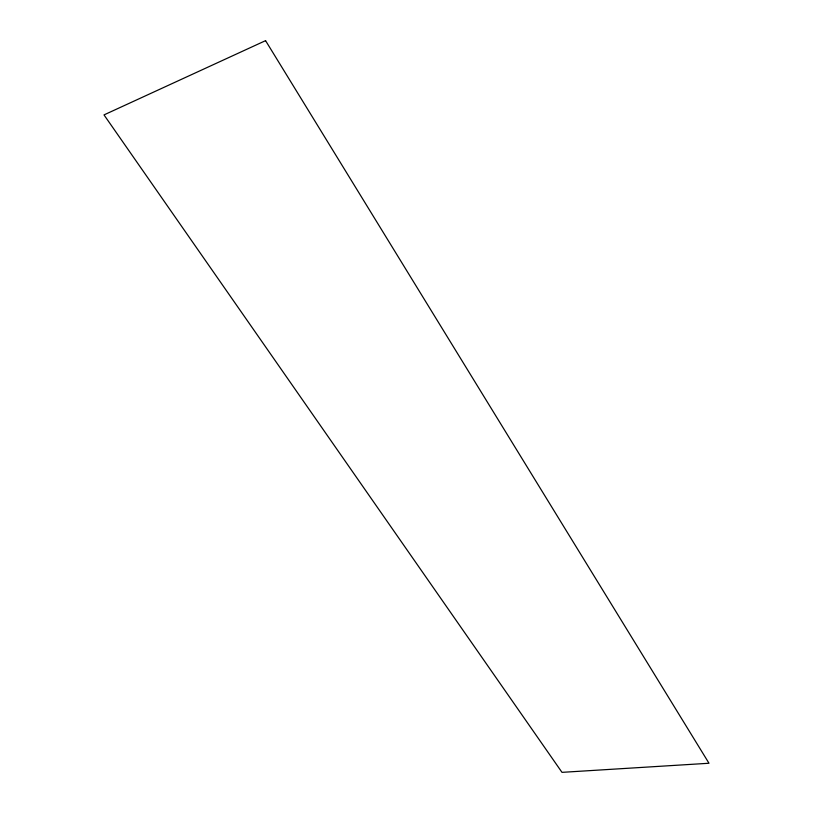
<?xml version="1.0" encoding="UTF-8"?>
<svg xmlns="http://www.w3.org/2000/svg" width="813" height="813" viewBox="0 0 813 813"><rect width="100%" height="100%" fill="white"/><g stroke="black" fill="none" stroke-linecap="round" stroke-linejoin="round"><path stroke-width="1.22" d="M265.566 40.65L104.003 114.897L561.996 772.35L708.997 763.255L265.566 40.65"/></g></svg>
